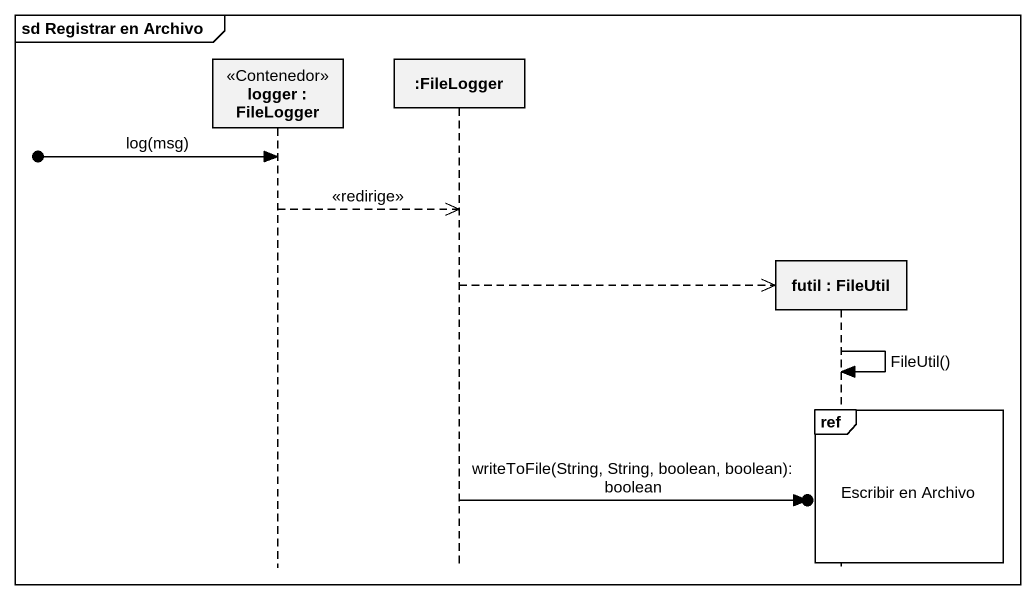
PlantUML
@startuml
mainframe sd Registrar en Archivo
hide footbox
participant "logger : FileLogger" as logger <<Contenedor>>
participant ":FileLogger" as FileLogger
participant "futil : FileUtil" as futil

[o-> logger : log(msg)
logger -->> FileLogger : <<redirige>>
FileLogger -->> futil **
futil -> futil : FileUtil()
ref over futil : Escribir en Archivo
FileLogger ->o] : writeToFile(String, String, boolean, boolean): boolean
@enduml
